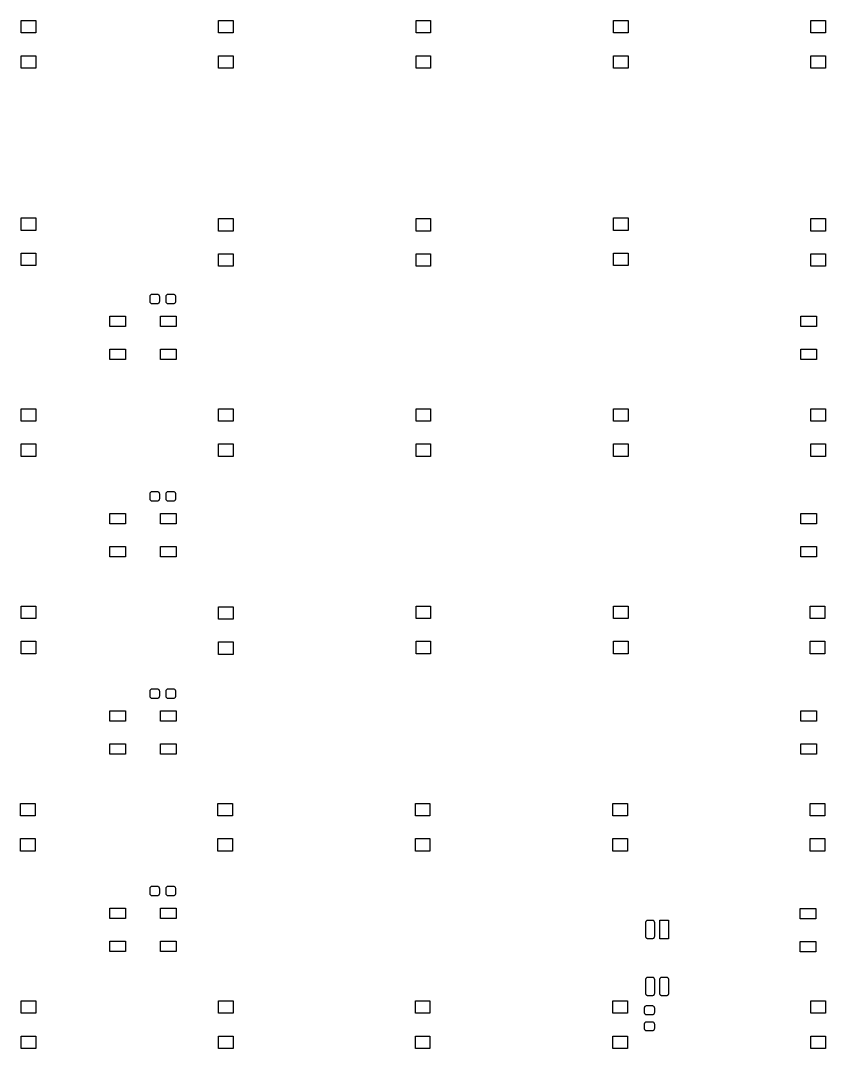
# Model space of a CAD drawing. Extents: x 0.3 to 12.7, y -5.1 to -1.2.
# Drawn here: x 6.535 to 9.593, y -5.138 to -1.232 of the extents above; entities that cross this region are included whole.
import ezdxf

# ---------------------------------------------------------------- set-up
doc = ezdxf.new("R2010")
doc.units = 0
doc.header["$MEASUREMENT"] = 0
doc.layers.add('BLACK', color=7, linetype='CONTINUOUS')

msp = doc.modelspace()

# ---------------------------------------------------------------- linework, layer by layer
at = {"layer": 'BLACK', "linetype": 'CONTINUOUS'}
for p, q in [((6.53744, -1.27919), (6.53744, -1.23195)), ((6.53744, -1.23195), (6.59256, -1.23195)), ((6.59256, -1.23195), (6.59256, -1.27919)), ((7.28744, -1.27919), (7.28744, -1.23195)), ((7.28744, -1.23195), (7.34256, -1.23195)), ((7.34256, -1.23195), (7.34256, -1.27919)), ((8.03744, -1.27919), (8.03744, -1.23195)), ((8.03744, -1.23195), (8.09256, -1.23195)), ((8.09256, -1.23195), (8.09256, -1.27919)), ((8.78744, -1.27919), (8.78744, -1.23195)), ((8.78744, -1.23195), (8.84256, -1.23195)), ((8.84256, -1.23195), (8.84256, -1.27919)), ((9.53744, -1.27919), (9.53744, -1.23195)), ((9.53744, -1.23195), (9.59256, -1.23195)), ((9.59256, -1.23195), (9.59256, -1.27919)), ((6.59256, -1.27919), (6.53744, -1.27919)), ((7.34256, -1.27919), (7.28744, -1.27919)), ((8.09256, -1.27919), (8.03744, -1.27919)), ((8.84256, -1.27919), (8.78744, -1.27919)), ((9.59256, -1.27919), (9.53744, -1.27919)), ((6.53744, -1.41305), (6.53744, -1.36581)), ((6.53744, -1.36581), (6.59256, -1.36581)), ((6.59256, -1.36581), (6.59256, -1.41305)), ((7.28744, -1.41305), (7.28744, -1.36581)), ((7.28744, -1.36581), (7.34256, -1.36581)), ((7.34256, -1.36581), (7.34256, -1.41305)), ((8.03744, -1.41305), (8.03744, -1.36581)), ((8.03744, -1.36581), (8.09256, -1.36581)), ((8.09256, -1.36581), (8.09256, -1.41305)), ((8.78744, -1.41305), (8.78744, -1.36581)), ((8.78744, -1.36581), (8.84256, -1.36581)), ((8.84256, -1.36581), (8.84256, -1.41305)), ((9.53744, -1.41305), (9.53744, -1.36581)), ((9.53744, -1.36581), (9.59256, -1.36581)), ((9.59256, -1.36581), (9.59256, -1.41305)), ((6.59256, -1.41305), (6.53744, -1.41305)), ((7.34256, -1.41305), (7.28744, -1.41305)), ((8.09256, -1.41305), (8.03744, -1.41305)), ((8.84256, -1.41305), (8.78744, -1.41305)), ((9.59256, -1.41305), (9.53744, -1.41305)), ((6.53744, -2.02919), (6.53744, -1.98195)), ((6.53744, -1.98195), (6.59256, -1.98195)), ((6.59256, -1.98195), (6.59256, -2.02919)), ((7.28744, -2.03169), (7.28744, -1.98445)), ((7.28744, -1.98445), (7.34256, -1.98445)), ((7.34256, -1.98445), (7.34256, -2.03169)), ((8.03744, -2.03169), (8.03744, -1.98445)), ((8.03744, -1.98445), (8.09256, -1.98445)), ((8.09256, -1.98445), (8.09256, -2.03169)), ((8.78744, -2.02919), (8.78744, -1.98195)), ((8.78744, -1.98195), (8.84256, -1.98195)), ((8.84256, -1.98195), (8.84256, -2.02919)), ((9.53744, -2.03169), (9.53744, -1.98445)), ((9.53744, -1.98445), (9.59256, -1.98445)), ((9.59256, -1.98445), (9.59256, -2.03169)), ((6.59256, -2.02919), (6.53744, -2.02919)), ((8.84256, -2.02919), (8.78744, -2.02919)), ((7.34256, -2.03169), (7.28744, -2.03169)), ((8.09256, -2.03169), (8.03744, -2.03169)), ((9.59256, -2.03169), (9.53744, -2.03169)), ((6.53744, -2.16305), (6.53744, -2.11581)), ((6.53744, -2.11581), (6.59256, -2.11581)), ((6.59256, -2.11581), (6.59256, -2.16305)), ((7.28744, -2.16555), (7.28744, -2.11831)), ((7.28744, -2.11831), (7.34256, -2.11831)), ((7.34256, -2.11831), (7.34256, -2.16555)), ((8.03744, -2.16555), (8.03744, -2.11831)), ((8.03744, -2.11831), (8.09256, -2.11831)), ((8.09256, -2.11831), (8.09256, -2.16555)), ((8.78744, -2.16305), (8.78744, -2.11581)), ((8.78744, -2.11581), (8.84256, -2.11581)), ((8.84256, -2.11581), (8.84256, -2.16305)), ((9.53744, -2.16555), (9.53744, -2.11831)), ((9.53744, -2.11831), (9.59256, -2.11831)), ((9.59256, -2.11831), (9.59256, -2.16555)), ((6.59256, -2.16305), (6.53744, -2.16305)), ((7.34256, -2.16555), (7.28744, -2.16555)), ((8.09256, -2.16555), (8.03744, -2.16555)), ((8.84256, -2.16305), (8.78744, -2.16305)), ((9.59256, -2.16555), (9.53744, -2.16555)), ((7.02677, -2.28016), (7.02694, -2.27843)), ((7.02677, -2.29984), (7.02677, -2.28016)), ((7.02694, -2.30157), (7.02677, -2.29984)), ((7.02694, -2.27843), (7.02745, -2.27677)), ((7.02745, -2.30323), (7.02694, -2.30157)), ((7.02745, -2.27677), (7.02826, -2.27524)), ((7.02826, -2.30476), (7.02745, -2.30323)), ((7.02826, -2.27524), (7.02937, -2.27389)), ((7.02937, -2.27389), (7.03071, -2.27279)), ((7.03071, -2.27279), (7.03224, -2.27197)), ((7.03224, -2.27197), (7.0339, -2.27147)), ((7.0339, -2.27147), (7.03563, -2.2713)), ((7.03563, -2.2713), (7.05335, -2.2713)), ((7.05335, -2.2713), (7.05507, -2.27147)), ((7.05507, -2.27147), (7.05674, -2.27197)), ((7.05674, -2.27197), (7.05827, -2.27279)), ((7.05827, -2.27279), (7.05961, -2.27389)), ((7.05961, -2.27389), (7.06071, -2.27524)), ((7.06071, -2.27524), (7.06153, -2.27677)), ((7.06153, -2.30323), (7.06071, -2.30476)), ((7.06153, -2.27677), (7.06203, -2.27843)), ((7.06203, -2.30157), (7.06153, -2.30323)), ((7.06203, -2.27843), (7.0622, -2.28016)), ((7.0622, -2.29984), (7.06203, -2.30157)), ((7.0622, -2.28016), (7.0622, -2.29984)), ((7.0878, -2.28016), (7.08797, -2.27843)), ((7.0878, -2.29984), (7.0878, -2.28016)), ((7.08797, -2.30157), (7.0878, -2.29984)), ((7.08797, -2.27843), (7.08847, -2.27677)), ((7.08847, -2.30323), (7.08797, -2.30157)), ((7.08847, -2.27677), (7.08929, -2.27524)), ((7.08929, -2.30476), (7.08847, -2.30323)), ((7.08929, -2.27524), (7.09039, -2.27389)), ((7.09039, -2.27389), (7.09173, -2.27279)), ((7.09173, -2.27279), (7.09326, -2.27197)), ((7.09326, -2.27197), (7.09493, -2.27147)), ((7.09493, -2.27147), (7.09665, -2.2713)), ((7.09665, -2.2713), (7.11437, -2.2713)), ((7.11437, -2.2713), (7.1161, -2.27147)), ((7.1161, -2.27147), (7.11776, -2.27197)), ((7.11776, -2.27197), (7.11929, -2.27279)), ((7.11929, -2.27279), (7.12063, -2.27389)), ((7.12063, -2.27389), (7.12174, -2.27524)), ((7.12174, -2.27524), (7.12255, -2.27677)), ((7.12255, -2.30323), (7.12174, -2.30476)), ((7.12255, -2.27677), (7.12306, -2.27843)), ((7.12306, -2.30157), (7.12255, -2.30323)), ((7.12306, -2.27843), (7.12323, -2.28016)), ((7.12323, -2.29984), (7.12306, -2.30157)), ((7.12323, -2.28016), (7.12323, -2.29984)), ((7.02937, -2.30611), (7.02826, -2.30476)), ((7.03071, -2.30721), (7.02937, -2.30611)), ((7.03224, -2.30803), (7.03071, -2.30721)), ((7.0339, -2.30853), (7.03224, -2.30803)), ((7.03563, -2.3087), (7.0339, -2.30853)), ((7.05335, -2.3087), (7.03563, -2.3087)), ((7.05507, -2.30853), (7.05335, -2.3087)), ((7.05674, -2.30803), (7.05507, -2.30853)), ((7.05827, -2.30721), (7.05674, -2.30803)), ((7.05961, -2.30611), (7.05827, -2.30721)), ((7.06071, -2.30476), (7.05961, -2.30611)), ((7.09039, -2.30611), (7.08929, -2.30476)), ((7.09173, -2.30721), (7.09039, -2.30611)), ((7.09326, -2.30803), (7.09173, -2.30721)), ((7.09493, -2.30853), (7.09326, -2.30803)), ((7.09665, -2.3087), (7.09493, -2.30853)), ((7.11437, -2.3087), (7.09665, -2.3087)), ((7.1161, -2.30853), (7.11437, -2.3087)), ((7.11776, -2.30803), (7.1161, -2.30853)), ((7.11929, -2.30721), (7.11776, -2.30803)), ((7.12063, -2.30611), (7.11929, -2.30721)), ((7.12174, -2.30476), (7.12063, -2.30611)), ((6.87402, -2.39419), (6.87402, -2.35482)), ((6.87402, -2.35482), (6.93307, -2.35482)), ((6.93307, -2.35482), (6.93307, -2.39419)), ((7.06693, -2.39419), (7.06693, -2.35482)), ((7.06693, -2.35482), (7.12598, -2.35482)), ((7.12598, -2.35482), (7.12598, -2.39419)), ((9.49902, -2.39419), (9.49902, -2.35482)), ((9.49902, -2.35482), (9.55807, -2.35482)), ((9.55807, -2.35482), (9.55807, -2.39419)), ((6.93307, -2.39419), (6.87402, -2.39419)), ((7.12598, -2.39419), (7.06693, -2.39419)), ((9.55807, -2.39419), (9.49902, -2.39419)), ((6.87402, -2.52018), (6.87402, -2.48081)), ((6.87402, -2.48081), (6.93307, -2.48081)), ((6.93307, -2.48081), (6.93307, -2.52018)), ((7.06693, -2.52018), (7.06693, -2.48081)), ((7.06693, -2.48081), (7.12598, -2.48081)), ((7.12598, -2.48081), (7.12598, -2.52018)), ((9.49902, -2.52018), (9.49902, -2.48081)), ((9.49902, -2.48081), (9.55807, -2.48081)), ((9.55807, -2.48081), (9.55807, -2.52018)), ((6.93307, -2.52018), (6.87402, -2.52018)), ((7.12598, -2.52018), (7.06693, -2.52018)), ((9.55807, -2.52018), (9.49902, -2.52018)), ((6.53744, -2.75419), (6.53744, -2.70695)), ((6.53744, -2.70695), (6.59256, -2.70695)), ((6.59256, -2.70695), (6.59256, -2.75419)), ((7.28744, -2.75419), (7.28744, -2.70695)), ((7.28744, -2.70695), (7.34256, -2.70695)), ((7.34256, -2.70695), (7.34256, -2.75419)), ((8.03744, -2.75419), (8.03744, -2.70695)), ((8.03744, -2.70695), (8.09256, -2.70695)), ((8.09256, -2.70695), (8.09256, -2.75419)), ((8.78744, -2.75419), (8.78744, -2.70695)), ((8.78744, -2.70695), (8.84256, -2.70695)), ((8.84256, -2.70695), (8.84256, -2.75419)), ((9.53744, -2.75419), (9.53744, -2.70695)), ((9.53744, -2.70695), (9.59256, -2.70695)), ((9.59256, -2.70695), (9.59256, -2.75419)), ((6.59256, -2.75419), (6.53744, -2.75419)), ((7.34256, -2.75419), (7.28744, -2.75419)), ((8.09256, -2.75419), (8.03744, -2.75419)), ((8.84256, -2.75419), (8.78744, -2.75419)), ((9.59256, -2.75419), (9.53744, -2.75419)), ((6.53744, -2.88805), (6.53744, -2.84081)), ((6.53744, -2.84081), (6.59256, -2.84081)), ((6.59256, -2.84081), (6.59256, -2.88805)), ((7.28744, -2.88805), (7.28744, -2.84081)), ((7.28744, -2.84081), (7.34256, -2.84081)), ((7.34256, -2.84081), (7.34256, -2.88805)), ((8.03744, -2.88805), (8.03744, -2.84081)), ((8.03744, -2.84081), (8.09256, -2.84081)), ((8.09256, -2.84081), (8.09256, -2.88805)), ((8.78744, -2.88805), (8.78744, -2.84081)), ((8.78744, -2.84081), (8.84256, -2.84081)), ((8.84256, -2.84081), (8.84256, -2.88805)), ((9.53744, -2.88805), (9.53744, -2.84081)), ((9.53744, -2.84081), (9.59256, -2.84081)), ((9.59256, -2.84081), (9.59256, -2.88805)), ((6.59256, -2.88805), (6.53744, -2.88805)), ((7.34256, -2.88805), (7.28744, -2.88805)), ((8.09256, -2.88805), (8.03744, -2.88805)), ((8.84256, -2.88805), (8.78744, -2.88805)), ((9.59256, -2.88805), (9.53744, -2.88805)), ((7.02677, -3.03016), (7.02694, -3.02843)), ((7.02677, -3.04984), (7.02677, -3.03016)), ((7.02694, -3.02843), (7.02745, -3.02677)), ((7.02745, -3.02677), (7.02826, -3.02524)), ((7.02826, -3.02524), (7.02937, -3.02389)), ((7.02937, -3.02389), (7.03071, -3.02279)), ((7.03071, -3.02279), (7.03224, -3.02197)), ((7.03224, -3.02197), (7.0339, -3.02147)), ((7.0339, -3.02147), (7.03563, -3.0213)), ((7.03563, -3.0213), (7.05335, -3.0213)), ((7.05335, -3.0213), (7.05507, -3.02147)), ((7.05507, -3.02147), (7.05674, -3.02197)), ((7.05674, -3.02197), (7.05827, -3.02279)), ((7.05827, -3.02279), (7.05961, -3.02389)), ((7.05961, -3.02389), (7.06071, -3.02524)), ((7.06071, -3.02524), (7.06153, -3.02677)), ((7.06153, -3.02677), (7.06203, -3.02843)), ((7.06203, -3.02843), (7.0622, -3.03016)), ((7.0622, -3.03016), (7.0622, -3.04984)), ((7.0878, -3.03016), (7.08797, -3.02843)), ((7.0878, -3.04984), (7.0878, -3.03016)), ((7.08797, -3.02843), (7.08847, -3.02677)), ((7.08847, -3.02677), (7.08929, -3.02524)), ((7.08929, -3.02524), (7.09039, -3.02389)), ((7.09039, -3.02389), (7.09173, -3.02279)), ((7.09173, -3.02279), (7.09326, -3.02197)), ((7.09326, -3.02197), (7.09493, -3.02147)), ((7.09493, -3.02147), (7.09665, -3.0213)), ((7.09665, -3.0213), (7.11437, -3.0213)), ((7.11437, -3.0213), (7.1161, -3.02147)), ((7.1161, -3.02147), (7.11776, -3.02197)), ((7.11776, -3.02197), (7.11929, -3.02279)), ((7.11929, -3.02279), (7.12063, -3.02389)), ((7.12063, -3.02389), (7.12174, -3.02524)), ((7.12174, -3.02524), (7.12255, -3.02677)), ((7.12255, -3.02677), (7.12306, -3.02843)), ((7.12306, -3.02843), (7.12323, -3.03016)), ((7.12323, -3.03016), (7.12323, -3.04984)), ((7.02694, -3.05157), (7.02677, -3.04984)), ((7.02745, -3.05323), (7.02694, -3.05157)), ((7.02826, -3.05476), (7.02745, -3.05323)), ((7.02937, -3.05611), (7.02826, -3.05476)), ((7.03071, -3.05721), (7.02937, -3.05611)), ((7.03224, -3.05803), (7.03071, -3.05721)), ((7.0339, -3.05853), (7.03224, -3.05803)), ((7.03563, -3.0587), (7.0339, -3.05853)), ((7.05335, -3.0587), (7.03563, -3.0587)), ((7.05507, -3.05853), (7.05335, -3.0587)), ((7.05674, -3.05803), (7.05507, -3.05853)), ((7.05827, -3.05721), (7.05674, -3.05803)), ((7.05961, -3.05611), (7.05827, -3.05721)), ((7.06071, -3.05476), (7.05961, -3.05611)), ((7.06153, -3.05323), (7.06071, -3.05476)), ((7.06203, -3.05157), (7.06153, -3.05323)), ((7.0622, -3.04984), (7.06203, -3.05157)), ((7.08797, -3.05157), (7.0878, -3.04984)), ((7.08847, -3.05323), (7.08797, -3.05157)), ((7.08929, -3.05476), (7.08847, -3.05323)), ((7.09039, -3.05611), (7.08929, -3.05476)), ((7.09173, -3.05721), (7.09039, -3.05611)), ((7.09326, -3.05803), (7.09173, -3.05721)), ((7.09493, -3.05853), (7.09326, -3.05803)), ((7.09665, -3.0587), (7.09493, -3.05853)), ((7.11437, -3.0587), (7.09665, -3.0587)), ((7.1161, -3.05853), (7.11437, -3.0587)), ((7.11776, -3.05803), (7.1161, -3.05853)), ((7.11929, -3.05721), (7.11776, -3.05803)), ((7.12063, -3.05611), (7.11929, -3.05721)), ((7.12174, -3.05476), (7.12063, -3.05611)), ((7.12255, -3.05323), (7.12174, -3.05476)), ((7.12306, -3.05157), (7.12255, -3.05323)), ((7.12323, -3.04984), (7.12306, -3.05157)), ((6.87402, -3.14419), (6.87402, -3.10482)), ((6.87402, -3.10482), (6.93307, -3.10482)), ((6.93307, -3.10482), (6.93307, -3.14419)), ((7.06693, -3.14419), (7.06693, -3.10482)), ((7.06693, -3.10482), (7.12598, -3.10482)), ((7.12598, -3.10482), (7.12598, -3.14419)), ((9.49902, -3.14419), (9.49902, -3.10482)), ((9.49902, -3.10482), (9.55807, -3.10482)), ((9.55807, -3.10482), (9.55807, -3.14419)), ((6.93307, -3.14419), (6.87402, -3.14419)), ((7.12598, -3.14419), (7.06693, -3.14419)), ((9.55807, -3.14419), (9.49902, -3.14419)), ((6.87402, -3.27018), (6.87402, -3.23081)), ((6.87402, -3.23081), (6.93307, -3.23081)), ((6.93307, -3.23081), (6.93307, -3.27018)), ((7.06693, -3.27018), (7.06693, -3.23081)), ((7.06693, -3.23081), (7.12598, -3.23081)), ((7.12598, -3.23081), (7.12598, -3.27018)), ((9.49902, -3.27018), (9.49902, -3.23081)), ((9.49902, -3.23081), (9.55807, -3.23081)), ((9.55807, -3.23081), (9.55807, -3.27018)), ((6.93307, -3.27018), (6.87402, -3.27018)), ((7.12598, -3.27018), (7.06693, -3.27018)), ((9.55807, -3.27018), (9.49902, -3.27018)), ((6.53744, -3.50419), (6.53744, -3.45695)), ((6.53744, -3.45695), (6.59256, -3.45695)), ((6.59256, -3.45695), (6.59256, -3.50419)), ((7.28744, -3.50669), (7.28744, -3.45945)), ((7.28744, -3.45945), (7.34256, -3.45945)), ((7.34256, -3.45945), (7.34256, -3.50669)), ((8.03744, -3.50419), (8.03744, -3.45695)), ((8.03744, -3.45695), (8.09256, -3.45695)), ((8.09256, -3.45695), (8.09256, -3.50419)), ((8.78744, -3.50419), (8.78744, -3.45695)), ((8.78744, -3.45695), (8.84256, -3.45695)), ((8.84256, -3.45695), (8.84256, -3.50419)), ((9.53496, -3.50419), (9.53496, -3.45695)), ((9.53496, -3.45695), (9.59008, -3.45695)), ((9.59008, -3.45695), (9.59008, -3.50419)), ((6.59256, -3.50419), (6.53744, -3.50419)), ((7.34256, -3.50669), (7.28744, -3.50669)), ((8.09256, -3.50419), (8.03744, -3.50419)), ((8.84256, -3.50419), (8.78744, -3.50419)), ((9.59008, -3.50419), (9.53496, -3.50419)), ((6.53744, -3.63805), (6.53744, -3.59081)), ((6.53744, -3.59081), (6.59256, -3.59081)), ((6.59256, -3.59081), (6.59256, -3.63805)), ((7.28744, -3.64055), (7.28744, -3.59331)), ((7.28744, -3.59331), (7.34256, -3.59331)), ((7.34256, -3.59331), (7.34256, -3.64055)), ((8.03744, -3.63805), (8.03744, -3.59081)), ((8.03744, -3.59081), (8.09256, -3.59081)), ((8.09256, -3.59081), (8.09256, -3.63805)), ((8.78744, -3.63805), (8.78744, -3.59081)), ((8.78744, -3.59081), (8.84256, -3.59081)), ((8.84256, -3.59081), (8.84256, -3.63805)), ((9.53496, -3.63805), (9.53496, -3.59081)), ((9.53496, -3.59081), (9.59008, -3.59081)), ((9.59008, -3.59081), (9.59008, -3.63805)), ((6.59256, -3.63805), (6.53744, -3.63805)), ((7.34256, -3.64055), (7.28744, -3.64055)), ((8.09256, -3.63805), (8.03744, -3.63805)), ((8.84256, -3.63805), (8.78744, -3.63805)), ((9.59008, -3.63805), (9.53496, -3.63805)), ((7.02677, -3.78016), (7.02694, -3.77843)), ((7.02677, -3.79984), (7.02677, -3.78016)), ((7.02694, -3.77843), (7.02745, -3.77677)), ((7.02745, -3.77677), (7.02826, -3.77524)), ((7.02826, -3.77524), (7.02937, -3.77389)), ((7.02937, -3.77389), (7.03071, -3.77279)), ((7.03071, -3.77279), (7.03224, -3.77197)), ((7.03224, -3.77197), (7.0339, -3.77147)), ((7.0339, -3.77147), (7.03563, -3.7713)), ((7.03563, -3.7713), (7.05335, -3.7713)), ((7.05335, -3.7713), (7.05507, -3.77147)), ((7.05507, -3.77147), (7.05674, -3.77197)), ((7.05674, -3.77197), (7.05827, -3.77279)), ((7.05827, -3.77279), (7.05961, -3.77389)), ((7.05961, -3.77389), (7.06071, -3.77524)), ((7.06071, -3.77524), (7.06153, -3.77677)), ((7.06153, -3.77677), (7.06203, -3.77843)), ((7.06203, -3.77843), (7.0622, -3.78016)), ((7.0622, -3.78016), (7.0622, -3.79984)), ((7.0878, -3.78016), (7.08797, -3.77843)), ((7.0878, -3.79984), (7.0878, -3.78016)), ((7.08797, -3.77843), (7.08847, -3.77677)), ((7.08847, -3.77677), (7.08929, -3.77524)), ((7.08929, -3.77524), (7.09039, -3.77389)), ((7.09039, -3.77389), (7.09173, -3.77279)), ((7.09173, -3.77279), (7.09326, -3.77197)), ((7.09326, -3.77197), (7.09493, -3.77147)), ((7.09493, -3.77147), (7.09665, -3.7713)), ((7.09665, -3.7713), (7.11437, -3.7713)), ((7.11437, -3.7713), (7.1161, -3.77147)), ((7.1161, -3.77147), (7.11776, -3.77197)), ((7.11776, -3.77197), (7.11929, -3.77279)), ((7.11929, -3.77279), (7.12063, -3.77389)), ((7.12063, -3.77389), (7.12174, -3.77524)), ((7.12174, -3.77524), (7.12255, -3.77677)), ((7.12255, -3.77677), (7.12306, -3.77843)), ((7.12306, -3.77843), (7.12323, -3.78016)), ((7.12323, -3.78016), (7.12323, -3.79984)), ((7.02694, -3.80157), (7.02677, -3.79984)), ((7.02745, -3.80323), (7.02694, -3.80157)), ((7.02826, -3.80476), (7.02745, -3.80323)), ((7.02937, -3.80611), (7.02826, -3.80476)), ((7.03071, -3.80721), (7.02937, -3.80611)), ((7.03224, -3.80803), (7.03071, -3.80721)), ((7.0339, -3.80853), (7.03224, -3.80803)), ((7.03563, -3.8087), (7.0339, -3.80853)), ((7.05335, -3.8087), (7.03563, -3.8087)), ((7.05507, -3.80853), (7.05335, -3.8087)), ((7.05674, -3.80803), (7.05507, -3.80853)), ((7.05827, -3.80721), (7.05674, -3.80803)), ((7.05961, -3.80611), (7.05827, -3.80721)), ((7.06071, -3.80476), (7.05961, -3.80611)), ((7.06153, -3.80323), (7.06071, -3.80476)), ((7.06203, -3.80157), (7.06153, -3.80323)), ((7.0622, -3.79984), (7.06203, -3.80157)), ((7.08797, -3.80157), (7.0878, -3.79984)), ((7.08847, -3.80323), (7.08797, -3.80157)), ((7.08929, -3.80476), (7.08847, -3.80323)), ((7.09039, -3.80611), (7.08929, -3.80476)), ((7.09173, -3.80721), (7.09039, -3.80611)), ((7.09326, -3.80803), (7.09173, -3.80721)), ((7.09493, -3.80853), (7.09326, -3.80803)), ((7.09665, -3.8087), (7.09493, -3.80853)), ((7.11437, -3.8087), (7.09665, -3.8087)), ((7.1161, -3.80853), (7.11437, -3.8087)), ((7.11776, -3.80803), (7.1161, -3.80853)), ((7.11929, -3.80721), (7.11776, -3.80803)), ((7.12063, -3.80611), (7.11929, -3.80721)), ((7.12174, -3.80476), (7.12063, -3.80611)), ((7.12255, -3.80323), (7.12174, -3.80476)), ((7.12306, -3.80157), (7.12255, -3.80323)), ((7.12323, -3.79984), (7.12306, -3.80157)), ((6.87402, -3.89417), (6.87402, -3.8548)), ((6.87402, -3.8548), (6.93307, -3.8548)), ((6.93307, -3.8548), (6.93307, -3.89417)), ((7.06693, -3.89417), (7.06693, -3.8548)), ((7.06693, -3.8548), (7.12598, -3.8548)), ((7.12598, -3.8548), (7.12598, -3.89417)), ((9.49902, -3.89417), (9.49902, -3.8548)), ((9.49902, -3.8548), (9.55807, -3.8548)), ((9.55807, -3.8548), (9.55807, -3.89417)), ((6.93307, -3.89417), (6.87402, -3.89417)), ((7.12598, -3.89417), (7.06693, -3.89417)), ((9.55807, -3.89417), (9.49902, -3.89417)), ((6.87402, -4.02016), (6.87402, -3.98079)), ((6.87402, -3.98079), (6.93307, -3.98079)), ((6.93307, -3.98079), (6.93307, -4.02016)), ((7.06693, -4.02016), (7.06693, -3.98079)), ((7.06693, -3.98079), (7.12598, -3.98079)), ((7.12598, -3.98079), (7.12598, -4.02016)), ((9.49902, -4.02016), (9.49902, -3.98079)), ((9.49902, -3.98079), (9.55807, -3.98079)), ((9.55807, -3.98079), (9.55807, -4.02016)), ((6.93307, -4.02016), (6.87402, -4.02016)), ((7.12598, -4.02016), (7.06693, -4.02016)), ((9.55807, -4.02016), (9.49902, -4.02016)), ((6.53496, -4.25417), (6.53496, -4.20693)), ((6.53496, -4.20693), (6.59008, -4.20693)), ((6.59008, -4.20693), (6.59008, -4.25417)), ((7.28496, -4.25417), (7.28496, -4.20693)), ((7.28496, -4.20693), (7.34008, -4.20693)), ((7.34008, -4.20693), (7.34008, -4.25417)), ((8.03496, -4.25417), (8.03496, -4.20693)), ((8.03496, -4.20693), (8.09008, -4.20693)), ((8.09008, -4.20693), (8.09008, -4.25417)), ((8.78496, -4.25417), (8.78496, -4.20693)), ((8.78496, -4.20693), (8.84008, -4.20693)), ((8.84008, -4.20693), (8.84008, -4.25417)), ((9.53496, -4.25417), (9.53496, -4.20693)), ((9.53496, -4.20693), (9.59008, -4.20693)), ((9.59008, -4.20693), (9.59008, -4.25417)), ((6.59008, -4.25417), (6.53496, -4.25417)), ((7.34008, -4.25417), (7.28496, -4.25417)), ((8.09008, -4.25417), (8.03496, -4.25417)), ((8.84008, -4.25417), (8.78496, -4.25417)), ((9.59008, -4.25417), (9.53496, -4.25417)), ((6.53496, -4.38803), (6.53496, -4.34079)), ((6.53496, -4.34079), (6.59008, -4.34079)), ((6.59008, -4.34079), (6.59008, -4.38803)), ((7.28496, -4.38803), (7.28496, -4.34079)), ((7.28496, -4.34079), (7.34008, -4.34079)), ((7.34008, -4.34079), (7.34008, -4.38803)), ((8.03496, -4.38803), (8.03496, -4.34079)), ((8.03496, -4.34079), (8.09008, -4.34079)), ((8.09008, -4.34079), (8.09008, -4.38803)), ((8.78496, -4.38803), (8.78496, -4.34079)), ((8.78496, -4.34079), (8.84008, -4.34079)), ((8.84008, -4.34079), (8.84008, -4.38803)), ((9.53496, -4.38803), (9.53496, -4.34079)), ((9.53496, -4.34079), (9.59008, -4.34079)), ((9.59008, -4.34079), (9.59008, -4.38803)), ((6.59008, -4.38803), (6.53496, -4.38803)), ((7.34008, -4.38803), (7.28496, -4.38803)), ((8.09008, -4.38803), (8.03496, -4.38803)), ((8.84008, -4.38803), (8.78496, -4.38803)), ((9.59008, -4.38803), (9.53496, -4.38803)), ((7.02677, -4.53016), (7.02694, -4.52843)), ((7.02677, -4.54984), (7.02677, -4.53016)), ((7.02694, -4.52843), (7.02745, -4.52677)), ((7.02745, -4.52677), (7.02826, -4.52524)), ((7.02826, -4.52524), (7.02937, -4.52389)), ((7.02937, -4.52389), (7.03071, -4.52279)), ((7.03071, -4.52279), (7.03224, -4.52197)), ((7.03224, -4.52197), (7.0339, -4.52147)), ((7.0339, -4.52147), (7.03563, -4.5213)), ((7.03563, -4.5213), (7.05335, -4.5213)), ((7.05335, -4.5213), (7.05507, -4.52147)), ((7.05507, -4.52147), (7.05674, -4.52197)), ((7.05674, -4.52197), (7.05827, -4.52279)), ((7.05827, -4.52279), (7.05961, -4.52389)), ((7.05961, -4.52389), (7.06071, -4.52524)), ((7.06071, -4.52524), (7.06153, -4.52677)), ((7.06153, -4.52677), (7.06203, -4.52843)), ((7.06203, -4.52843), (7.0622, -4.53016)), ((7.0622, -4.53016), (7.0622, -4.54984)), ((7.0878, -4.53016), (7.08797, -4.52843)), ((7.0878, -4.54984), (7.0878, -4.53016)), ((7.08797, -4.52843), (7.08847, -4.52677)), ((7.08847, -4.52677), (7.08929, -4.52524)), ((7.08929, -4.52524), (7.09039, -4.52389)), ((7.09039, -4.52389), (7.09173, -4.52279)), ((7.09173, -4.52279), (7.09326, -4.52197)), ((7.09326, -4.52197), (7.09493, -4.52147)), ((7.09493, -4.52147), (7.09665, -4.5213)), ((7.09665, -4.5213), (7.11437, -4.5213)), ((7.11437, -4.5213), (7.1161, -4.52147)), ((7.1161, -4.52147), (7.11776, -4.52197)), ((7.11776, -4.52197), (7.11929, -4.52279)), ((7.11929, -4.52279), (7.12063, -4.52389)), ((7.12063, -4.52389), (7.12174, -4.52524)), ((7.12174, -4.52524), (7.12255, -4.52677)), ((7.12255, -4.52677), (7.12306, -4.52843)), ((7.12306, -4.52843), (7.12323, -4.53016)), ((7.12323, -4.53016), (7.12323, -4.54984)), ((7.02694, -4.55157), (7.02677, -4.54984)), ((7.02745, -4.55323), (7.02694, -4.55157)), ((7.02826, -4.55476), (7.02745, -4.55323)), ((7.02937, -4.55611), (7.02826, -4.55476)), ((7.03071, -4.55721), (7.02937, -4.55611)), ((7.03224, -4.55803), (7.03071, -4.55721)), ((7.0339, -4.55853), (7.03224, -4.55803)), ((7.03563, -4.5587), (7.0339, -4.55853)), ((7.05335, -4.5587), (7.03563, -4.5587)), ((7.05507, -4.55853), (7.05335, -4.5587)), ((7.05674, -4.55803), (7.05507, -4.55853)), ((7.05827, -4.55721), (7.05674, -4.55803)), ((7.05961, -4.55611), (7.05827, -4.55721)), ((7.06071, -4.55476), (7.05961, -4.55611)), ((7.06153, -4.55323), (7.06071, -4.55476)), ((7.06203, -4.55157), (7.06153, -4.55323)), ((7.0622, -4.54984), (7.06203, -4.55157)), ((7.08797, -4.55157), (7.0878, -4.54984)), ((7.08847, -4.55323), (7.08797, -4.55157)), ((7.08929, -4.55476), (7.08847, -4.55323)), ((7.09039, -4.55611), (7.08929, -4.55476)), ((7.09173, -4.55721), (7.09039, -4.55611)), ((7.09326, -4.55803), (7.09173, -4.55721)), ((7.09493, -4.55853), (7.09326, -4.55803)), ((7.09665, -4.5587), (7.09493, -4.55853)), ((7.11437, -4.5587), (7.09665, -4.5587)), ((7.1161, -4.55853), (7.11437, -4.5587)), ((7.11776, -4.55803), (7.1161, -4.55853)), ((7.11929, -4.55721), (7.11776, -4.55803)), ((7.12063, -4.55611), (7.11929, -4.55721)), ((7.12174, -4.55476), (7.12063, -4.55611)), ((7.12255, -4.55323), (7.12174, -4.55476)), ((7.12306, -4.55157), (7.12255, -4.55323)), ((7.12323, -4.54984), (7.12306, -4.55157)), ((6.87402, -4.64417), (6.87402, -4.6048)), ((6.87402, -4.6048), (6.93307, -4.6048)), ((6.93307, -4.6048), (6.93307, -4.64417)), ((7.06693, -4.64417), (7.06693, -4.6048)), ((7.06693, -4.6048), (7.12598, -4.6048)), ((7.12598, -4.6048), (7.12598, -4.64417)), ((9.49701, -4.64516), (9.49701, -4.60579)), ((9.49701, -4.60579), (9.55606, -4.60579)), ((9.55606, -4.60579), (9.55606, -4.64516)), ((6.93307, -4.64417), (6.87402, -4.64417)), ((7.12598, -4.64417), (7.06693, -4.64417)), ((9.55606, -4.64516), (9.49701, -4.64516)), ((8.91031, -4.65839), (8.91047, -4.65681)), ((8.91031, -4.71311), (8.91031, -4.65839)), ((8.91047, -4.65681), (8.91093, -4.6553)), ((8.91093, -4.6553), (8.91168, -4.6539)), ((8.91168, -4.6539), (8.91268, -4.65268)), ((8.91268, -4.65268), (8.9139, -4.65168)), ((8.9139, -4.65168), (8.9153, -4.65093)), ((8.9153, -4.65093), (8.91681, -4.65047)), ((8.91681, -4.65047), (8.91839, -4.65031)), ((8.91839, -4.65031), (8.93453, -4.65031)), ((8.93453, -4.65031), (8.9361, -4.65047)), ((8.9361, -4.65047), (8.93762, -4.65093)), ((8.93762, -4.65093), (8.93901, -4.65168)), ((8.93901, -4.65168), (8.94023, -4.65268)), ((8.94023, -4.65268), (8.94124, -4.6539)), ((8.94124, -4.6539), (8.94198, -4.6553)), ((8.94198, -4.6553), (8.94244, -4.65681)), ((8.94244, -4.65681), (8.9426, -4.65839)), ((8.9426, -4.65839), (8.9426, -4.71311)), ((8.96386, -4.72118), (8.96386, -4.65031)), ((8.96386, -4.65031), (8.99614, -4.65031)), ((8.99614, -4.65031), (8.99614, -4.72118)), ((8.91047, -4.71468), (8.91031, -4.71311)), ((8.91093, -4.7162), (8.91047, -4.71468)), ((8.91168, -4.71759), (8.91093, -4.7162)), ((8.91268, -4.71882), (8.91168, -4.71759)), ((8.9139, -4.71982), (8.91268, -4.71882)), ((8.9153, -4.72057), (8.9139, -4.71982)), ((8.91681, -4.72103), (8.9153, -4.72057)), ((8.91839, -4.72118), (8.91681, -4.72103)), ((8.93453, -4.72118), (8.91839, -4.72118)), ((8.9361, -4.72103), (8.93453, -4.72118)), ((8.93762, -4.72057), (8.9361, -4.72103)), ((8.93901, -4.71982), (8.93762, -4.72057)), ((8.94023, -4.71882), (8.93901, -4.71982)), ((8.94124, -4.71759), (8.94023, -4.71882)), ((8.94198, -4.7162), (8.94124, -4.71759)), ((8.94244, -4.71468), (8.94198, -4.7162)), ((8.9426, -4.71311), (8.94244, -4.71468)), ((8.99614, -4.72118), (8.96386, -4.72118)), ((6.87402, -4.77016), (6.87402, -4.73079)), ((6.87402, -4.73079), (6.93307, -4.73079)), ((6.93307, -4.73079), (6.93307, -4.77016)), ((7.06693, -4.77016), (7.06693, -4.73079)), ((7.06693, -4.73079), (7.12598, -4.73079)), ((7.12598, -4.73079), (7.12598, -4.77016)), ((9.49701, -4.77114), (9.49701, -4.73177)), ((9.49701, -4.73177), (9.55606, -4.73177)), ((9.55606, -4.73177), (9.55606, -4.77114)), ((6.93307, -4.77016), (6.87402, -4.77016)), ((7.12598, -4.77016), (7.06693, -4.77016)), ((9.55606, -4.77114), (9.49701, -4.77114)), ((8.91031, -4.87492), (8.91047, -4.87335)), ((8.91031, -4.92965), (8.91031, -4.87492)), ((8.91047, -4.87335), (8.91093, -4.87183)), ((8.91093, -4.87183), (8.91168, -4.87044)), ((8.91168, -4.87044), (8.91268, -4.86921)), ((8.91268, -4.86921), (8.9139, -4.86821)), ((8.9139, -4.86821), (8.9153, -4.86746)), ((8.9153, -4.86746), (8.91681, -4.86701)), ((8.91681, -4.86701), (8.91839, -4.86685)), ((8.91839, -4.86685), (8.93453, -4.86685)), ((8.93453, -4.86685), (8.9361, -4.86701)), ((8.9361, -4.86701), (8.93762, -4.86746)), ((8.93762, -4.86746), (8.93901, -4.86821)), ((8.93901, -4.86821), (8.94023, -4.86921)), ((8.94023, -4.86921), (8.94124, -4.87044)), ((8.94124, -4.87044), (8.94198, -4.87183)), ((8.94198, -4.87183), (8.94244, -4.87335)), ((8.94244, -4.87335), (8.9426, -4.87492)), ((8.9426, -4.87492), (8.9426, -4.92965)), ((8.96386, -4.87492), (8.96401, -4.87335)), ((8.96386, -4.92965), (8.96386, -4.87492)), ((8.96401, -4.87335), (8.96447, -4.87183)), ((8.96447, -4.87183), (8.96522, -4.87044)), ((8.96522, -4.87044), (8.96622, -4.86921)), ((8.96622, -4.86921), (8.96745, -4.86821)), ((8.96745, -4.86821), (8.96884, -4.86746)), ((8.96884, -4.86746), (8.97035, -4.86701)), ((8.97035, -4.86701), (8.97193, -4.86685)), ((8.97193, -4.86685), (8.98807, -4.86685)), ((8.98807, -4.86685), (8.98965, -4.86701)), ((8.98965, -4.86701), (8.99116, -4.86746)), ((8.99116, -4.86746), (8.99255, -4.86821)), ((8.99255, -4.86821), (8.99378, -4.86921)), ((8.99378, -4.86921), (8.99478, -4.87044)), ((8.99478, -4.87044), (8.99553, -4.87183)), ((8.99553, -4.87183), (8.99599, -4.87335)), ((8.99599, -4.87335), (8.99614, -4.87492)), ((8.99614, -4.87492), (8.99614, -4.92965)), ((6.53744, -5.00417), (6.53744, -4.95693)), ((6.53744, -4.95693), (6.59256, -4.95693)), ((6.59256, -4.95693), (6.59256, -5.00417)), ((7.28744, -5.00417), (7.28744, -4.95693)), ((7.28744, -4.95693), (7.34256, -4.95693)), ((7.34256, -4.95693), (7.34256, -5.00417)), ((8.03496, -5.00417), (8.03496, -4.95693)), ((8.03496, -4.95693), (8.09008, -4.95693)), ((8.09008, -4.95693), (8.09008, -5.00417)), ((8.78496, -5.00417), (8.78496, -4.95693)), ((8.78496, -4.95693), (8.84008, -4.95693)), ((8.84008, -4.95693), (8.84008, -5.00417)), ((8.91047, -4.93122), (8.91031, -4.92965)), ((8.91093, -4.93273), (8.91047, -4.93122)), ((8.91168, -4.93413), (8.91093, -4.93273)), ((8.91268, -4.93535), (8.91168, -4.93413)), ((8.9139, -4.93636), (8.91268, -4.93535)), ((8.9153, -4.9371), (8.9139, -4.93636)), ((8.91681, -4.93756), (8.9153, -4.9371)), ((8.91839, -4.93772), (8.91681, -4.93756)), ((8.93453, -4.93772), (8.91839, -4.93772)), ((8.9361, -4.93756), (8.93453, -4.93772)), ((8.93762, -4.9371), (8.9361, -4.93756)), ((8.93901, -4.93636), (8.93762, -4.9371)), ((8.94023, -4.93535), (8.93901, -4.93636)), ((8.94124, -4.93413), (8.94023, -4.93535)), ((8.94198, -4.93273), (8.94124, -4.93413)), ((8.94244, -4.93122), (8.94198, -4.93273)), ((8.9426, -4.92965), (8.94244, -4.93122)), ((8.96401, -4.93122), (8.96386, -4.92965)), ((8.96447, -4.93273), (8.96401, -4.93122)), ((8.96522, -4.93413), (8.96447, -4.93273)), ((8.96622, -4.93535), (8.96522, -4.93413)), ((8.96745, -4.93636), (8.96622, -4.93535)), ((8.96884, -4.9371), (8.96745, -4.93636)), ((8.97035, -4.93756), (8.96884, -4.9371)), ((8.97193, -4.93772), (8.97035, -4.93756)), ((8.98807, -4.93772), (8.97193, -4.93772)), ((8.98965, -4.93756), (8.98807, -4.93772)), ((8.99116, -4.9371), (8.98965, -4.93756)), ((8.99255, -4.93636), (8.99116, -4.9371)), ((8.99378, -4.93535), (8.99255, -4.93636)), ((8.99478, -4.93413), (8.99378, -4.93535)), ((8.99553, -4.93273), (8.99478, -4.93413)), ((8.99599, -4.93122), (8.99553, -4.93273)), ((8.99614, -4.92965), (8.99599, -4.93122)), ((9.53744, -5.00417), (9.53744, -4.95693)), ((9.53744, -4.95693), (9.59256, -4.95693)), ((9.59256, -4.95693), (9.59256, -5.00417)), ((8.90531, -4.98413), (8.90549, -4.98241)), ((8.90531, -5.00185), (8.90531, -4.98413)), ((8.90549, -4.98241), (8.90599, -4.98074)), ((8.90599, -4.98074), (8.90681, -4.97921)), ((8.90681, -4.97921), (8.90791, -4.97787)), ((8.90791, -4.97787), (8.90925, -4.97677)), ((8.90925, -4.97677), (8.91078, -4.97595)), ((8.91078, -4.97595), (8.91245, -4.97545)), ((8.91245, -4.97545), (8.91417, -4.97528)), ((8.91417, -4.97528), (8.93386, -4.97528)), ((8.93386, -4.97528), (8.93559, -4.97545)), ((8.93559, -4.97545), (8.93725, -4.97595)), ((8.93725, -4.97595), (8.93878, -4.97677)), ((8.93878, -4.97677), (8.94012, -4.97787)), ((8.94012, -4.97787), (8.94122, -4.97921)), ((8.94122, -4.97921), (8.94204, -4.98074)), ((8.94204, -4.98074), (8.94255, -4.98241)), ((8.94255, -4.98241), (8.94272, -4.98413)), ((8.94272, -4.98413), (8.94272, -5.00185)), ((6.59256, -5.00417), (6.53744, -5.00417)), ((7.34256, -5.00417), (7.28744, -5.00417)), ((8.09008, -5.00417), (8.03496, -5.00417)), ((8.84008, -5.00417), (8.78496, -5.00417)), ((8.90549, -5.00358), (8.90531, -5.00185)), ((8.90599, -5.00524), (8.90549, -5.00358)), ((8.90681, -5.00677), (8.90599, -5.00524)), ((8.90791, -5.00811), (8.90681, -5.00677)), ((8.90925, -5.00922), (8.90791, -5.00811)), ((8.90791, -5.03889), (8.90925, -5.03779)), ((8.91078, -5.01003), (8.90925, -5.00922)), ((8.90925, -5.03779), (8.91078, -5.03697)), ((8.91245, -5.01054), (8.91078, -5.01003)), ((8.91078, -5.03697), (8.91245, -5.03647)), ((8.91417, -5.01071), (8.91245, -5.01054)), ((8.91245, -5.03647), (8.91417, -5.0363)), ((8.93386, -5.01071), (8.91417, -5.01071)), ((8.91417, -5.0363), (8.93386, -5.0363)), ((8.93559, -5.01054), (8.93386, -5.01071)), ((8.93386, -5.0363), (8.93559, -5.03647)), ((8.93725, -5.01003), (8.93559, -5.01054)), ((8.93559, -5.03647), (8.93725, -5.03697)), ((8.93878, -5.00922), (8.93725, -5.01003)), ((8.93725, -5.03697), (8.93878, -5.03779)), ((8.94012, -5.00811), (8.93878, -5.00922)), ((8.93878, -5.03779), (8.94012, -5.03889)), ((8.94122, -5.00677), (8.94012, -5.00811)), ((8.94204, -5.00524), (8.94122, -5.00677)), ((8.94255, -5.00358), (8.94204, -5.00524)), ((8.94272, -5.00185), (8.94255, -5.00358)), ((9.59256, -5.00417), (9.53744, -5.00417)), ((8.90531, -5.04516), (8.90549, -5.04343)), ((8.90531, -5.06287), (8.90531, -5.04516)), ((8.90549, -5.0646), (8.90531, -5.06287)), ((8.90549, -5.04343), (8.90599, -5.04177)), ((8.90599, -5.06626), (8.90549, -5.0646)), ((8.90599, -5.04177), (8.90681, -5.04024)), ((8.90681, -5.0678), (8.90599, -5.06626)), ((8.90681, -5.04024), (8.90791, -5.03889)), ((8.90791, -5.06914), (8.90681, -5.0678)), ((8.90925, -5.07024), (8.90791, -5.06914)), ((8.91078, -5.07106), (8.90925, -5.07024)), ((8.91245, -5.07156), (8.91078, -5.07106)), ((8.91417, -5.07173), (8.91245, -5.07156)), ((8.93386, -5.07173), (8.91417, -5.07173)), ((8.93559, -5.07156), (8.93386, -5.07173)), ((8.93725, -5.07106), (8.93559, -5.07156)), ((8.93878, -5.07024), (8.93725, -5.07106)), ((8.94012, -5.06914), (8.93878, -5.07024)), ((8.94012, -5.03889), (8.94122, -5.04024)), ((8.94122, -5.0678), (8.94012, -5.06914)), ((8.94122, -5.04024), (8.94204, -5.04177)), ((8.94204, -5.06626), (8.94122, -5.0678)), ((8.94204, -5.04177), (8.94255, -5.04343)), ((8.94255, -5.0646), (8.94204, -5.06626)), ((8.94255, -5.04343), (8.94272, -5.04516)), ((8.94272, -5.06287), (8.94255, -5.0646)), ((8.94272, -5.04516), (8.94272, -5.06287)), ((6.53744, -5.13803), (6.53744, -5.09079)), ((6.53744, -5.09079), (6.59256, -5.09079)), ((6.59256, -5.09079), (6.59256, -5.13803)), ((7.28744, -5.13803), (7.28744, -5.09079)), ((7.28744, -5.09079), (7.34256, -5.09079)), ((7.34256, -5.09079), (7.34256, -5.13803)), ((8.03496, -5.13803), (8.03496, -5.09079)), ((8.03496, -5.09079), (8.09008, -5.09079)), ((8.09008, -5.09079), (8.09008, -5.13803)), ((8.78496, -5.13803), (8.78496, -5.09079)), ((8.78496, -5.09079), (8.84008, -5.09079)), ((8.84008, -5.09079), (8.84008, -5.13803)), ((9.53744, -5.13803), (9.53744, -5.09079)), ((9.53744, -5.09079), (9.59256, -5.09079)), ((9.59256, -5.09079), (9.59256, -5.13803)), ((6.59256, -5.13803), (6.53744, -5.13803)), ((7.34256, -5.13803), (7.28744, -5.13803)), ((8.09008, -5.13803), (8.03496, -5.13803)), ((8.84008, -5.13803), (8.78496, -5.13803)), ((9.59256, -5.13803), (9.53744, -5.13803))]:
    msp.add_line(p, q, dxfattribs=at)

doc.saveas('drawing.dxf')
